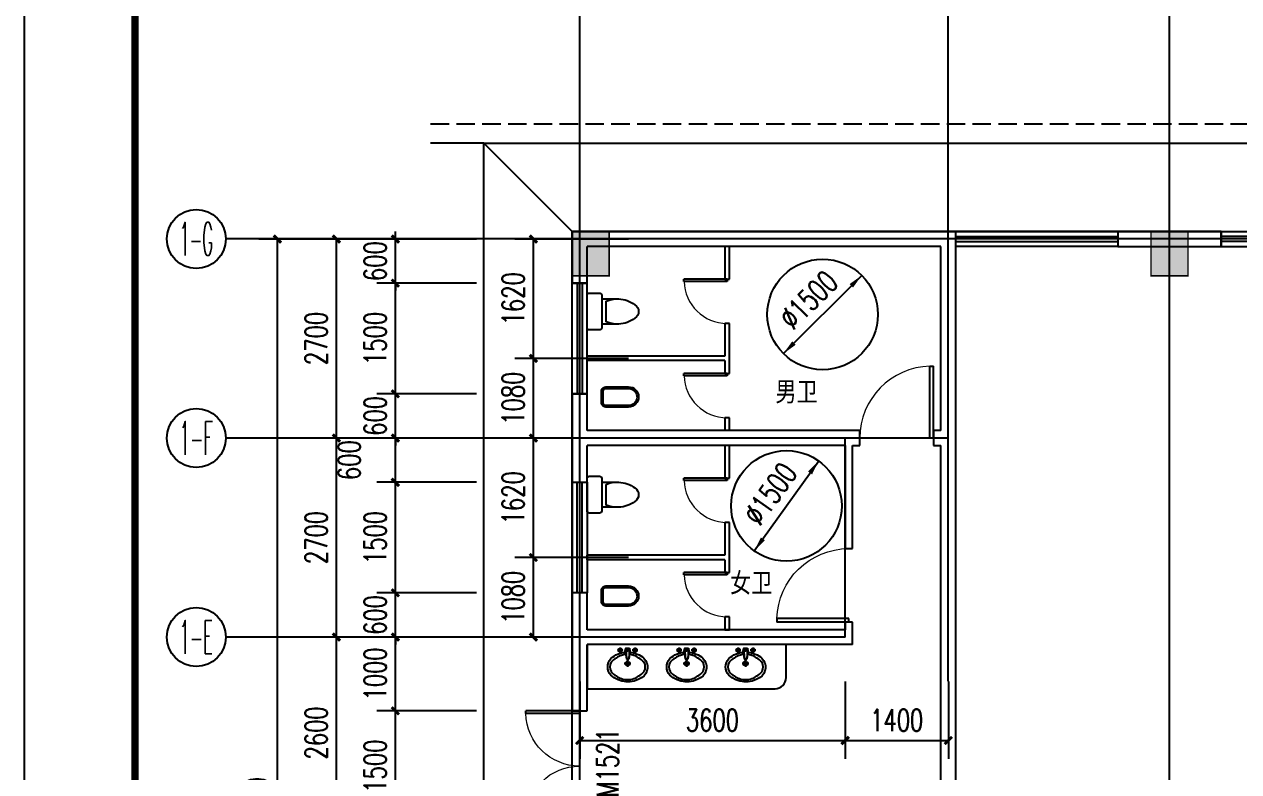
# Model space of a CAD drawing. Extents: x -6243262 to 3079315, y -2914302 to 172723.
# Drawn here: x -2555583 to -2539112, y -711628 to -701489 of the extents above; entities that cross this region are included whole.
import ezdxf
from ezdxf.enums import TextEntityAlignment as Align

# ---------------------------------------------------------------- set-up
doc = ezdxf.new("R2010")
doc.units = 0
doc.header["$LTSCALE"] = 1000
doc.linetypes.add('DASH', pattern=[0.35, 0.25, -0.1])
for name, color, linetype in [('0-柱网', 2, 'Continuous'), ('AXIS', 3, 'Continuous'), ('AXIS_TEXT', 7, 'Continuous'), ('DOTE', 24, 'Continuous'), ('PUB_DIM', 3, 'Continuous'), ('PUB_TEXT', 7, 'Continuous'), ('PUB_TITLE', 4, 'Continuous'), ('WALL', 9, 'Continuous'), ('WALL-PARAPET', 6, 'Continuous'), ('WINDOW', 4, 'Continuous'), ('WINDOW_TEXT', 7, 'Continuous'), ('洁具', 253, 'Continuous')]:
    doc.layers.add(name, color=color, linetype=linetype)
doc.styles.add('-宋体', font='', dxfattribs={"width": 0.8})
doc.styles.add('_TCH_AXIS', font='COMPLEX', dxfattribs={"bigfont": 'GBCBIG'})
doc.styles.add('_TCH_DIM', font='SIMPLEX', dxfattribs={"bigfont": 'GBCBIG'})
doc.styles.add('_TCH_DIM_T3', font='SIMPLEX', dxfattribs={"width": 0.705882, "bigfont": 'GBCBIG'})
doc.styles.add('_TCH_WINDOW', font='SIMPLEX', dxfattribs={"height": 3.5, "bigfont": 'GBCBIG'})
doc.styles.add('COMPLEX', font='COMPLEX')
doc.styles.get('-宋体').set_extended_font_data('SimSun')
doc.dimstyles.new('_TCH_ARCH&&100', dxfattribs={"dimtxt": 297.5, "dimasz": 100, "dimexe": 250, "dimexo": 300, "dimgap": 126.25, "dimtad": 1, "dimdec": 0, "dimzin": 0, "dimdsep": 46, "dimtxsty": '_TCH_DIM_T3', "dimblk": 'ARCHTICK', "dimcen": 0.09, "dimclrt": 7, "dimazin": 2, "dimtfac": 1, "dimtdec": 0, "dimtix": 1, "dimtmove": 2, "dimatfit": 3, "dimfxl": 0, "dimtolj": 1, "dimtzin": 0, "dimarcsym": 0})

# ---------------------------------------------------------------- blocks, each defined once
blk = doc.blocks.new('1#柱网')
at = {"layer": '0-柱网'}
for points in [[(494005, 93967), (494005, 93367), (494505, 93367), (494505, 93967)], [(501855, 93967), (501855, 93367), (502355, 93367), (502355, 93967)]]:
    blk.add_hatch(color=0, dxfattribs=at).paths.add_polyline_path(points)
at = {"layer": '0-柱网', "color": 0, "const_width": 20}
for points in [[(494005, 93967), (494005, 93367), (494505, 93367), (494505, 93967), (494005, 93967)], [(501855, 93967), (501855, 93367), (502355, 93367), (502355, 93967), (501855, 93967)]]:
    blk.add_lwpolyline(points, dxfattribs=at)
blk = doc.blocks.new('_ArchTick')
at = {"color": 0, "linetype": 'ByBlock', "const_width": 0.4}
blk.add_lwpolyline([(-0.5, -0.5), (0.5, 0.5)], dxfattribs=at)
blk = doc.blocks.new('*D987')
at = {"layer": 'Defpoints', "color": 0, "transparency": 16777216}
for p in [(-2550550, -704402), (-2549150, -704402), (-2549150, -705002)]:
    blk.add_point(p, dxfattribs=at)
at = {"layer": 'PUB_DIM', "color": 0, "lineweight": -2, "transparency": 16777216}
for p, q in [((-2550550, -704402), (-2550550, -704302)), ((-2549450, -704402), (-2550800, -704402)), ((-2550550, -705002), (-2550550, -704402)), ((-2549450, -705002), (-2550800, -705002)), ((-2550550, -705002), (-2550550, -705102))]:
    blk.add_line(p, q, dxfattribs=at)
at = {"layer": 'PUB_DIM', "color": 0, "lineweight": -2, "transparency": 16777216, "xscale": 100, "yscale": 100, "zscale": 100}
for p, rotation in [((-2550550, -704402), 270), ((-2550550, -705002), 90)]:
    blk.add_blockref('_ArchTick', p, dxfattribs=dict(at, rotation=rotation))
at = {"layer": 'PUB_DIM', "color": 7, "transparency": 16777216, "insert": (-2550825, -704702), "char_height": 297.5, "attachment_point": 5, "rotation": 90, "style": '_TCH_DIM_T3'}
blk.add_mtext('\\A1;600', dxfattribs=at)
blk = doc.blocks.new('*D988')
at = {"layer": 'Defpoints', "color": 0, "transparency": 16777216}
for p in [(-2550550, -705002), (-2549150, -705002), (-2549150, -706502)]:
    blk.add_point(p, dxfattribs=at)
at = {"layer": 'PUB_DIM', "color": 0, "lineweight": -2, "transparency": 16777216}
for p, q in [((-2549450, -705002), (-2550800, -705002)), ((-2550550, -706502), (-2550550, -705002)), ((-2549450, -706502), (-2550800, -706502))]:
    blk.add_line(p, q, dxfattribs=at)
at = {"layer": 'PUB_DIM', "color": 0, "lineweight": -2, "transparency": 16777216, "xscale": 100, "yscale": 100, "zscale": 100}
for p, rotation in [((-2550550, -705002), 90), ((-2550550, -706502), 270)]:
    blk.add_blockref('_ArchTick', p, dxfattribs=dict(at, rotation=rotation))
at = {"layer": 'PUB_DIM', "color": 7, "transparency": 16777216, "insert": (-2550825, -705752), "char_height": 297.5, "attachment_point": 5, "rotation": 90, "style": '_TCH_DIM_T3'}
blk.add_mtext('\\A1;1500', dxfattribs=at)
blk = doc.blocks.new('*D989')
at = {"layer": 'Defpoints', "color": 0, "transparency": 16777216}
for p in [(-2550550, -706502), (-2549150, -706502), (-2549150, -707102)]:
    blk.add_point(p, dxfattribs=at)
at = {"layer": 'PUB_DIM', "color": 0, "lineweight": -2, "transparency": 16777216}
for p, q in [((-2550550, -706502), (-2550550, -706402)), ((-2549450, -706502), (-2550800, -706502)), ((-2550550, -707102), (-2550550, -706502)), ((-2549450, -707102), (-2550800, -707102)), ((-2550550, -707102), (-2550550, -707202))]:
    blk.add_line(p, q, dxfattribs=at)
at = {"layer": 'PUB_DIM', "color": 0, "lineweight": -2, "transparency": 16777216, "xscale": 100, "yscale": 100, "zscale": 100}
for p, rotation in [((-2550550, -706502), 270), ((-2550550, -707102), 90)]:
    blk.add_blockref('_ArchTick', p, dxfattribs=dict(at, rotation=rotation))
at = {"layer": 'PUB_DIM', "color": 7, "transparency": 16777216, "insert": (-2550825, -706802), "char_height": 297.5, "attachment_point": 5, "rotation": 90, "style": '_TCH_DIM_T3'}
blk.add_mtext('\\A1;600', dxfattribs=at)
blk = doc.blocks.new('*D990')
at = {"layer": 'Defpoints', "color": 0, "transparency": 16777216}
for p in [(-2550550, -707102), (-2549150, -707102), (-2549150, -707702)]:
    blk.add_point(p, dxfattribs=at)
at = {"layer": 'PUB_DIM', "color": 0, "lineweight": -2, "transparency": 16777216}
for p, q in [((-2549450, -707102), (-2550800, -707102)), ((-2550550, -707702), (-2550550, -707102)), ((-2549450, -707702), (-2550800, -707702))]:
    blk.add_line(p, q, dxfattribs=at)
at = {"layer": 'PUB_DIM', "color": 0, "lineweight": -2, "transparency": 16777216, "xscale": 100, "yscale": 100, "zscale": 100}
for p, rotation in [((-2550550, -707102), 90), ((-2550550, -707702), 270)]:
    blk.add_blockref('_ArchTick', p, dxfattribs=dict(at, rotation=rotation))
at = {"layer": 'PUB_DIM', "color": 7, "transparency": 16777216, "insert": (-2551175, -707402), "char_height": 297.5, "attachment_point": 5, "rotation": 90, "style": '_TCH_DIM_T3'}
blk.add_mtext('\\A1;600', dxfattribs=at)
blk = doc.blocks.new('*D991')
at = {"layer": 'Defpoints', "color": 0, "transparency": 16777216}
for p in [(-2550550, -707702), (-2549150, -707702), (-2549150, -709202)]:
    blk.add_point(p, dxfattribs=at)
at = {"layer": 'PUB_DIM', "color": 0, "lineweight": -2, "transparency": 16777216}
for p, q in [((-2549450, -707702), (-2550800, -707702)), ((-2550550, -709202), (-2550550, -707702)), ((-2549450, -709202), (-2550800, -709202))]:
    blk.add_line(p, q, dxfattribs=at)
at = {"layer": 'PUB_DIM', "color": 0, "lineweight": -2, "transparency": 16777216, "xscale": 100, "yscale": 100, "zscale": 100}
for p, rotation in [((-2550550, -707702), 90), ((-2550550, -709202), 270)]:
    blk.add_blockref('_ArchTick', p, dxfattribs=dict(at, rotation=rotation))
at = {"layer": 'PUB_DIM', "color": 7, "transparency": 16777216, "insert": (-2550825, -708452), "char_height": 297.5, "attachment_point": 5, "rotation": 90, "style": '_TCH_DIM_T3'}
blk.add_mtext('\\A1;1500', dxfattribs=at)
blk = doc.blocks.new('*D992')
at = {"layer": 'Defpoints', "color": 0, "transparency": 16777216}
for p in [(-2550550, -709202), (-2549150, -709202), (-2549150, -709802)]:
    blk.add_point(p, dxfattribs=at)
at = {"layer": 'PUB_DIM', "color": 0, "lineweight": -2, "transparency": 16777216}
for p, q in [((-2549450, -709202), (-2550800, -709202)), ((-2550550, -709202), (-2550550, -709102)), ((-2550550, -709802), (-2550550, -709202)), ((-2549450, -709802), (-2550800, -709802)), ((-2550550, -709802), (-2550550, -709902))]:
    blk.add_line(p, q, dxfattribs=at)
at = {"layer": 'PUB_DIM', "color": 0, "lineweight": -2, "transparency": 16777216, "xscale": 100, "yscale": 100, "zscale": 100}
for p, rotation in [((-2550550, -709202), 270), ((-2550550, -709802), 90)]:
    blk.add_blockref('_ArchTick', p, dxfattribs=dict(at, rotation=rotation))
at = {"layer": 'PUB_DIM', "color": 7, "transparency": 16777216, "insert": (-2550825, -709502), "char_height": 297.5, "attachment_point": 5, "rotation": 90, "style": '_TCH_DIM_T3'}
blk.add_mtext('\\A1;600', dxfattribs=at)
blk = doc.blocks.new('*D993')
at = {"layer": 'Defpoints', "color": 0, "transparency": 16777216}
for p in [(-2550550, -709802), (-2549150, -709802), (-2549150, -710802)]:
    blk.add_point(p, dxfattribs=at)
at = {"layer": 'PUB_DIM', "color": 0, "lineweight": -2, "transparency": 16777216}
for p, q in [((-2549450, -709802), (-2550800, -709802)), ((-2550550, -710802), (-2550550, -709802)), ((-2549450, -710802), (-2550800, -710802))]:
    blk.add_line(p, q, dxfattribs=at)
at = {"layer": 'PUB_DIM', "color": 0, "lineweight": -2, "transparency": 16777216, "xscale": 100, "yscale": 100, "zscale": 100}
for p, rotation in [((-2550550, -709802), 90), ((-2550550, -710802), 270)]:
    blk.add_blockref('_ArchTick', p, dxfattribs=dict(at, rotation=rotation))
at = {"layer": 'PUB_DIM', "color": 7, "transparency": 16777216, "insert": (-2550825, -710302), "char_height": 297.5, "attachment_point": 5, "rotation": 90, "style": '_TCH_DIM_T3'}
blk.add_mtext('\\A1;1000', dxfattribs=at)
blk = doc.blocks.new('*D994')
at = {"layer": 'Defpoints', "color": 0, "transparency": 16777216}
for p in [(-2550550, -710802), (-2549150, -710802), (-2549150, -712302)]:
    blk.add_point(p, dxfattribs=at)
at = {"layer": 'PUB_DIM', "color": 0, "lineweight": -2, "transparency": 16777216}
for p, q in [((-2549450, -710802), (-2550800, -710802)), ((-2550550, -712302), (-2550550, -710802)), ((-2549450, -712302), (-2550800, -712302))]:
    blk.add_line(p, q, dxfattribs=at)
at = {"layer": 'PUB_DIM', "color": 0, "lineweight": -2, "transparency": 16777216, "xscale": 100, "yscale": 100, "zscale": 100}
for p, rotation in [((-2550550, -710802), 90), ((-2550550, -712302), 270)]:
    blk.add_blockref('_ArchTick', p, dxfattribs=dict(at, rotation=rotation))
at = {"layer": 'PUB_DIM', "color": 7, "transparency": 16777216, "insert": (-2550825, -711552), "char_height": 297.5, "attachment_point": 5, "rotation": 90, "style": '_TCH_DIM_T3'}
blk.add_mtext('\\A1;1500', dxfattribs=at)
blk = doc.blocks.new('*D1316')
at = {"layer": 'AXIS', "color": 0, "lineweight": -2, "transparency": 16777216}
for p, q in [((-2549450, -709802), (-2551600, -709802)), ((-2551350, -712402), (-2551350, -709802)), ((-2549450, -712402), (-2551600, -712402))]:
    blk.add_line(p, q, dxfattribs=at)
at = {"layer": 'Defpoints', "color": 0, "transparency": 16777216}
for p in [(-2551350, -709802), (-2549150, -709802), (-2549150, -712402)]:
    blk.add_point(p, dxfattribs=at)
at = {"layer": 'AXIS', "color": 0, "lineweight": -2, "transparency": 16777216, "xscale": 100, "yscale": 100, "zscale": 100}
for p, rotation in [((-2551350, -709802), 90), ((-2551350, -712402), 270)]:
    blk.add_blockref('_ArchTick', p, dxfattribs=dict(at, rotation=rotation))
at = {"layer": 'AXIS', "color": 7, "transparency": 16777216, "insert": (-2551625, -711102), "char_height": 297.5, "attachment_point": 5, "rotation": 90, "style": '_TCH_DIM_T3'}
blk.add_mtext('\\A1;2600', dxfattribs=at)
blk = doc.blocks.new('*D1317')
at = {"layer": 'AXIS', "color": 0, "lineweight": -2, "transparency": 16777216}
for p, q in [((-2549450, -707102), (-2551600, -707102)), ((-2551350, -709802), (-2551350, -707102)), ((-2549450, -709802), (-2551600, -709802))]:
    blk.add_line(p, q, dxfattribs=at)
at = {"layer": 'Defpoints', "color": 0, "transparency": 16777216}
for p in [(-2551350, -707102), (-2549150, -707102), (-2549150, -709802)]:
    blk.add_point(p, dxfattribs=at)
at = {"layer": 'AXIS', "color": 0, "lineweight": -2, "transparency": 16777216, "xscale": 100, "yscale": 100, "zscale": 100}
for p, rotation in [((-2551350, -707102), 90), ((-2551350, -709802), 270)]:
    blk.add_blockref('_ArchTick', p, dxfattribs=dict(at, rotation=rotation))
at = {"layer": 'AXIS', "color": 7, "transparency": 16777216, "insert": (-2551625, -708452), "char_height": 297.5, "attachment_point": 5, "rotation": 90, "style": '_TCH_DIM_T3'}
blk.add_mtext('\\A1;2700', dxfattribs=at)
blk = doc.blocks.new('*D1318')
at = {"layer": 'AXIS', "color": 0, "lineweight": -2, "transparency": 16777216}
for p, q in [((-2549450, -704402), (-2551600, -704402)), ((-2551350, -707102), (-2551350, -704402)), ((-2549450, -707102), (-2551600, -707102))]:
    blk.add_line(p, q, dxfattribs=at)
at = {"layer": 'Defpoints', "color": 0, "transparency": 16777216}
for p in [(-2551350, -704402), (-2549150, -704402), (-2549150, -707102)]:
    blk.add_point(p, dxfattribs=at)
at = {"layer": 'AXIS', "color": 0, "lineweight": -2, "transparency": 16777216, "xscale": 100, "yscale": 100, "zscale": 100}
for p, rotation in [((-2551350, -704402), 90), ((-2551350, -707102), 270)]:
    blk.add_blockref('_ArchTick', p, dxfattribs=dict(at, rotation=rotation))
at = {"layer": 'AXIS', "color": 7, "transparency": 16777216, "insert": (-2551625, -705752), "char_height": 297.5, "attachment_point": 5, "rotation": 90, "style": '_TCH_DIM_T3'}
blk.add_mtext('\\A1;2700', dxfattribs=at)
blk = doc.blocks.new('*D1319')
at = {"layer": 'AXIS', "color": 0, "lineweight": -2, "transparency": 16777216}
for p, q in [((-2549450, -704402), (-2552400, -704402)), ((-2552150, -719902), (-2552150, -704402)), ((-2549450, -719902), (-2552400, -719902))]:
    blk.add_line(p, q, dxfattribs=at)
at = {"layer": 'Defpoints', "color": 0, "transparency": 16777216}
for p in [(-2552150, -704402), (-2549150, -704402), (-2549150, -719902)]:
    blk.add_point(p, dxfattribs=at)
at = {"layer": 'AXIS', "color": 0, "lineweight": -2, "transparency": 16777216, "xscale": 100, "yscale": 100, "zscale": 100}
for p, rotation in [((-2552150, -704402), 90), ((-2552150, -719902), 270)]:
    blk.add_blockref('_ArchTick', p, dxfattribs=dict(at, rotation=rotation))
at = {"layer": 'AXIS', "color": 7, "transparency": 16777216, "insert": (-2552425, -712152), "char_height": 297.5, "attachment_point": 5, "rotation": 90, "style": '_TCH_DIM_T3'}
blk.add_mtext('\\A1;15500', dxfattribs=at)
blk = doc.blocks.new('*D1353')
at = {"layer": 'Defpoints', "color": 0, "transparency": 16777216}
for p in [(-2548050, -710102), (-2544450, -710102), (-2544450, -711204)]:
    blk.add_point(p, dxfattribs=at)
at = {"layer": 'PUB_DIM', "color": 0, "lineweight": -2, "transparency": 16777216}
for p, q in [((-2548050, -710402), (-2548050, -711454)), ((-2544450, -710402), (-2544450, -711454)), ((-2548050, -711204), (-2544450, -711204))]:
    blk.add_line(p, q, dxfattribs=at)
at = {"layer": 'PUB_DIM', "color": 0, "lineweight": -2, "transparency": 16777216, "xscale": 100, "yscale": 100, "zscale": 100, "rotation": 180}
blk.add_blockref('_ArchTick', (-2548050, -711204), dxfattribs=at)
at = {"layer": 'PUB_DIM', "color": 0, "lineweight": -2, "transparency": 16777216, "xscale": 100, "yscale": 100, "zscale": 100}
blk.add_blockref('_ArchTick', (-2544450, -711204), dxfattribs=at)
at = {"layer": 'PUB_DIM', "color": 7, "transparency": 16777216, "insert": (-2546250, -710929), "char_height": 297.5, "attachment_point": 5, "style": '_TCH_DIM_T3'}
blk.add_mtext('\\A1;3600', dxfattribs=at)
blk = doc.blocks.new('*D1354')
at = {"layer": 'Defpoints', "color": 0, "transparency": 16777216}
for p in [(-2544450, -710102), (-2543050, -710102), (-2543050, -711204)]:
    blk.add_point(p, dxfattribs=at)
at = {"layer": 'PUB_DIM', "color": 0, "lineweight": -2, "transparency": 16777216}
for p, q in [((-2544450, -710402), (-2544450, -711454)), ((-2543050, -710402), (-2543050, -711454)), ((-2544450, -711204), (-2543050, -711204))]:
    blk.add_line(p, q, dxfattribs=at)
at = {"layer": 'PUB_DIM', "color": 0, "lineweight": -2, "transparency": 16777216, "xscale": 100, "yscale": 100, "zscale": 100, "rotation": 180}
blk.add_blockref('_ArchTick', (-2544450, -711204), dxfattribs=at)
at = {"layer": 'PUB_DIM', "color": 0, "lineweight": -2, "transparency": 16777216, "xscale": 100, "yscale": 100, "zscale": 100}
blk.add_blockref('_ArchTick', (-2543050, -711204), dxfattribs=at)
at = {"layer": 'PUB_DIM', "color": 7, "transparency": 16777216, "insert": (-2543750, -710929), "char_height": 297.5, "attachment_point": 5, "style": '_TCH_DIM_T3'}
blk.add_mtext('\\A1;1400', dxfattribs=at)
blk = doc.blocks.new('*D1355')
at = {"layer": 'Defpoints', "color": 0, "transparency": 16777216}
for p in [(-2548678, -708722), (-2547088, -708722), (-2547088, -709802)]:
    blk.add_point(p, dxfattribs=at)
at = {"layer": 'PUB_DIM', "color": 0, "lineweight": -2, "transparency": 16777216}
for p, q in [((-2547388, -708722), (-2548928, -708722)), ((-2548678, -709802), (-2548678, -708722)), ((-2547388, -709802), (-2548928, -709802))]:
    blk.add_line(p, q, dxfattribs=at)
at = {"layer": 'PUB_DIM', "color": 0, "lineweight": -2, "transparency": 16777216, "xscale": 100, "yscale": 100, "zscale": 100}
for p, rotation in [((-2548678, -708722), 90), ((-2548678, -709802), 270)]:
    blk.add_blockref('_ArchTick', p, dxfattribs=dict(at, rotation=rotation))
at = {"layer": 'PUB_DIM', "color": 7, "transparency": 16777216, "insert": (-2548953, -709262), "char_height": 297.5, "attachment_point": 5, "rotation": 90, "style": '_TCH_DIM_T3'}
blk.add_mtext('\\A1;1080', dxfattribs=at)
blk = doc.blocks.new('*D1356')
at = {"layer": 'Defpoints', "color": 0, "transparency": 16777216}
for p in [(-2548678, -707102), (-2547088, -707102), (-2547088, -708722)]:
    blk.add_point(p, dxfattribs=at)
at = {"layer": 'PUB_DIM', "color": 0, "lineweight": -2, "transparency": 16777216}
for p, q in [((-2547388, -707102), (-2548928, -707102)), ((-2548678, -708722), (-2548678, -707102)), ((-2547388, -708722), (-2548928, -708722))]:
    blk.add_line(p, q, dxfattribs=at)
at = {"layer": 'PUB_DIM', "color": 0, "lineweight": -2, "transparency": 16777216, "xscale": 100, "yscale": 100, "zscale": 100}
for p, rotation in [((-2548678, -707102), 90), ((-2548678, -708722), 270)]:
    blk.add_blockref('_ArchTick', p, dxfattribs=dict(at, rotation=rotation))
at = {"layer": 'PUB_DIM', "color": 7, "transparency": 16777216, "insert": (-2548953, -707912), "char_height": 297.5, "attachment_point": 5, "rotation": 90, "style": '_TCH_DIM_T3'}
blk.add_mtext('\\A1;1620', dxfattribs=at)
blk = doc.blocks.new('*D1357')
at = {"layer": 'Defpoints', "color": 0, "transparency": 16777216}
for p in [(-2548678, -706022), (-2547088, -706022), (-2547088, -707102)]:
    blk.add_point(p, dxfattribs=at)
at = {"layer": 'PUB_DIM', "color": 0, "lineweight": -2, "transparency": 16777216}
for p, q in [((-2547388, -706022), (-2548928, -706022)), ((-2548678, -707102), (-2548678, -706022)), ((-2547388, -707102), (-2548928, -707102))]:
    blk.add_line(p, q, dxfattribs=at)
at = {"layer": 'PUB_DIM', "color": 0, "lineweight": -2, "transparency": 16777216, "xscale": 100, "yscale": 100, "zscale": 100}
for p, rotation in [((-2548678, -706022), 90), ((-2548678, -707102), 270)]:
    blk.add_blockref('_ArchTick', p, dxfattribs=dict(at, rotation=rotation))
at = {"layer": 'PUB_DIM', "color": 7, "transparency": 16777216, "insert": (-2548953, -706562), "char_height": 297.5, "attachment_point": 5, "rotation": 90, "style": '_TCH_DIM_T3'}
blk.add_mtext('\\A1;1080', dxfattribs=at)
blk = doc.blocks.new('*D1358')
at = {"layer": 'Defpoints', "color": 0, "transparency": 16777216}
for p in [(-2548678, -704402), (-2547088, -704402), (-2547088, -706022)]:
    blk.add_point(p, dxfattribs=at)
at = {"layer": 'PUB_DIM', "color": 0, "lineweight": -2, "transparency": 16777216}
for p, q in [((-2547388, -704402), (-2548928, -704402)), ((-2548678, -706022), (-2548678, -704402)), ((-2547388, -706022), (-2548928, -706022))]:
    blk.add_line(p, q, dxfattribs=at)
at = {"layer": 'PUB_DIM', "color": 0, "lineweight": -2, "transparency": 16777216, "xscale": 100, "yscale": 100, "zscale": 100}
for p, rotation in [((-2548678, -704402), 90), ((-2548678, -706022), 270)]:
    blk.add_blockref('_ArchTick', p, dxfattribs=dict(at, rotation=rotation))
at = {"layer": 'PUB_DIM', "color": 7, "transparency": 16777216, "insert": (-2548953, -705212), "char_height": 297.5, "attachment_point": 5, "rotation": 90, "style": '_TCH_DIM_T3'}
blk.add_mtext('\\A1;1620', dxfattribs=at)
blk = doc.blocks.new('$DorLib2D$00000002')
at = {"color": 0}
for p, q in [((-0.5, 0), (-0.5, 0.4875)), ((-0.475, 0.4875), (-0.5, 0.4875)), ((-0.475, 0), (-0.475, 0.4875)), ((0.475, 0), (0.475, 0.4875)), ((0.475, 0.4875), (0.5, 0.4875)), ((0.5, 0), (0.5, 0.4875)), ((-0.5, 0), (-0.475, 0)), ((0.5, 0), (0.475, 0))]:
    blk.add_line(p, q, dxfattribs=at)
at = {"color": 0, "lineweight": 13}
for centre, start, end in [((-0.4875, 0), 0, 88.53072), ((0.4875, 0), 91.46928, 180)]:
    blk.add_arc(centre, 0.4875, start, end, dxfattribs=at)
blk = doc.blocks.new('$WINLIB2D$00000001')
at = {"color": 0}
for points in [[(-0.5, 0.5), (-0.5, -0.5)], [(-0.5, 0.5), (0.5, 0.5)], [(0.5, -0.5), (0.5, 0.5)], [(0.5, 0.1667), (-0.5, 0.1667)], [(0.5, -0.1667), (-0.5, -0.1667)], [(-0.5, -0.5), (0.5, -0.5)]]:
    blk.add_lwpolyline(points, dxfattribs=at)
blk = doc.blocks.new('$DorLib2D$00000001')
at = {"color": 0}
for p, q in [((0.45, 0.975), (0.5, 0.975)), ((0.45, 0), (0.45, 0.975)), ((0.5, 0), (0.5, 0.975)), ((0.5, 0), (0.45, 0))]:
    blk.add_line(p, q, dxfattribs=at)
at = {"color": 0, "lineweight": 13}
blk.add_arc((0.475, 0), 0.975, 91.4693, 180, dxfattribs=at)
blk = doc.blocks.new('$plan$00003671')
at = {"layer": '洁具', "color": 0}
for p, q in [((-101, 10), (-101, -63)), ((-25, 0), (-32, -39)), ((-25, 0), (25, 0)), ((-25, 0), (-17, -148)), ((25, 0), (17, -148)), ((25, 0), (32, -39)), ((101, 10), (101, -63)), ((-64, -27), (-138, -27)), ((-32, -39), (-17, -148)), ((-24, -20), (24, -20)), ((-17, -138), (17, -138)), ((-17, -148), (17, -148)), ((0, -164), (0, -254)), ((32, -39), (17, -148)), ((138, -27), (64, -27)), ((45, -209), (-45, -209))]:
    blk.add_line(p, q, dxfattribs=at)
blk.add_lwpolyline([(25, 0), (32, -39), (30, -54, -0.144626), (222, -135, -0.454002), (196, -399, -0.337627), (-227, -368, -0.376635), (-227, -140, -0.17218), (-30, -54), (-32, -39), (-25, 0)], format="xyb", close=True, dxfattribs=at)
for centre, radius in [((-101, -27), 25.2), ((-101, -27), 15.1), ((101, -27), 25.2), ((101, -27), 15.1), ((0, -209), 30.2), ((0, -209), 20.2)]:
    blk.add_circle(centre, radius, dxfattribs=at)
for centre, radius, start, end in [((-19, -374), 275, 118.8696, 138.2267), ((-16, -304), 218, 108.3074, 128.6169), ((0, -351), 268, 95.4714, 108.3074), ((-1, -27), 7.25, 80.5252, 279.4748), ((1, -27), 7.25, 260.5252, 99.4748), ((0, -351), 268, 71.6926, 84.5286), ((16, -304), 218, 51.3831, 71.6926), ((19, -374), 275, 41.7733, 61.1304), ((-102, -254), 138, 152.5904, 207.4096), ((-19, -135), 275, 221.7733, 241.1304), ((19, -135), 275, 298.8696, 318.2267), ((102, -254), 138, 332.5904, 27.4096), ((-16, -205), 218, 231.3831, 251.6926), ((0, -158), 268, 251.6926, 288.3074), ((16, -205), 218, 288.3074, 308.6169)]:
    blk.add_arc(centre, radius, start, end, dxfattribs=at)
blk = doc.blocks.new('$plan$00002866')
at = {"layer": '洁具', "color": 0}
for points in [[(-366, 138), (-59, 138, -0.388189), (0, 88), (0, -88, -0.388189), (-59, -138), (-366, -138, -0.97895)], [(-58, -116), (-376, -116, -0.936623), (-366, 117), (-58, 117, -0.381636), (-21, 86), (-21, -86, -0.399536)]]:
    blk.add_lwpolyline(points, format="xyb", close=True, dxfattribs=at)
blk.add_lwpolyline([(-306, 117, 0, 0, 0.440649), (-316, 108, 0, 0, 0), (-316, -106, 0, 0, 0.411645), (-307, -115, 1.5, 1.5, 0)], format="xyseb", dxfattribs=at)
blk = doc.blocks.new('_AXISO')
at = {"color": 0}
blk.add_circle((0, 0), 0.5, dxfattribs=at)
at = {"layer": 'AXIS_TEXT', "color": 0, "style": 'COMPLEX', "width": 1.041667}
blk.add_attdef('A', text='', height=0.56, dxfattribs=at).set_placement((-0.25, -0.28), (0.25, -0.28), align=Align.FIT)
blk = doc.blocks.new('$plan$00002826')
at = {"layer": '洁具', "color": 0}
for p, q in [((-200, 170), (-200, -170)), ((-260, -140), (-260, 140))]:
    blk.add_line(p, q, dxfattribs=at)
blk.add_lwpolyline([(-650, 92, 0.537872), (-650, -92, 0.149947), (-430, -170), (-200, -170), (-200, -220, 0.414214), (-170, -250), (-30, -250, 0.414214), (0, -220), (0, 220, 0.414214), (-30, 250), (-170, 250, 0.414214), (-200, 220), (-200, 170), (-430, 170, 0.149947)], format="xyb", close=True, dxfattribs=at)
for centre, start, end in [((-413, -227), 67.4505, 91.4725), ((-413, 227), 268.6339, 292.5495)]:
    blk.add_arc(centre, 398, start, end, dxfattribs=at)

msp = doc.modelspace()

# ---------------------------------------------------------------- linework, layer by layer
at = {"color": 8, "linetype": 'DASH'}
msp.add_lwpolyline([(-2550071.8, -702841.6), (-2532300.4, -702841.6)], dxfattribs=at)
at = {"color": 2}
for points in [[(-2549350.4, -703101.6), (-2550071.8, -703101.6)], [(-2523800.4, -703101.6), (-2506750.4, -703101.6), (-2506750.4, -719701.6), (-2522750.4, -719701.6), (-2522750.4, -721201.6), (-2528350.4, -721201.6), (-2528350.4, -719701.6), (-2543750.4, -719701.6), (-2543750.4, -721201.6), (-2549350.4, -721201.6), (-2549350.4, -703101.6), (-2532300.4, -703101.6)], [(-2548150.4, -704301.6), (-2549350.4, -703101.6)]]:
    msp.add_lwpolyline(points, dxfattribs=at)
msp.add_lwpolyline([(-2548150.4, -704301.6), (-2507950.4, -704301.6), (-2507950.4, -718501.6), (-2523950.4, -718501.6), (-2523950.4, -720001.6), (-2527150.4, -720001.6), (-2527150.4, -718501.6), (-2544950.4, -718501.6), (-2544950.4, -720001.6), (-2548150.4, -720001.6)], close=True)
msp.add_lwpolyline([(-2547950.4, -709901.6), (-2547950.4, -710501.6), (-2545400.4, -710501.6, 0.4142136), (-2545250.4, -710351.6), (-2545250.4, -709901.6)], format="xyb")
for centre in [(-2544755.8, -705425.8), (-2545245.3, -708022.5)]:
    msp.add_circle(centre, 750)
at = {"layer": 'AXIS'}
for p, q in [((-2549150.4, -704401.6), (-2552850.4, -704401.6)), ((-2549150.4, -707101.6), (-2552850.4, -707101.6)), ((-2549150.4, -709801.6), (-2552850.4, -709801.6))]:
    msp.add_line(p, q, dxfattribs=at)
at = {"layer": 'DOTE'}
for p, q in [((-2548050.4, -721001.6), (-2548050.4, -700301.6)), ((-2543050.4, -710401.6), (-2543050.4, -700301.6)), ((-2540050.4, -721001.6), (-2540050.4, -700301.6)), ((-2506950.4, -704401.6), (-2549150.4, -704401.6)), ((-2543050.4, -707101.6), (-2549150.4, -707101.6)), ((-2544450.4, -709801.6), (-2544450.4, -707101.6)), ((-2544450.4, -709801.6), (-2549150.4, -709801.6))]:
    msp.add_line(p, q, dxfattribs=at)
at = {"layer": 'PUB_DIM'}
for points in [[(-2545286.6, -705955.7), (-2544225.1, -704895.9)], [(-2545681.9, -708632.3), (-2544808.6, -707412.7)]]:
    msp.add_lwpolyline(points, dxfattribs=at)
for points in [[(-2544366.6, -705037.2, 66, 0, 0), (-2544225.1, -704895.9, 0, 0, 0)], [(-2545145.1, -705814.4, 66, 0, 0), (-2545286.6, -705955.7, 0, 0, 0)], [(-2544925.1, -707575.3, 66, 0, 0), (-2544808.6, -707412.7, 0, 0, 0)], [(-2545565.5, -708469.7, 66, 0, 0), (-2545681.9, -708632.3, 0, 0, 0)]]:
    msp.add_lwpolyline(points, format="xyseb", dxfattribs=at)
at = {"layer": 'PUB_TITLE'}
msp.add_lwpolyline([(-2555582.9, -733350.5), (-2496182.9, -733350.5), (-2496182.9, -691350.5), (-2555582.9, -691350.5)], close=True, dxfattribs=at)
at = {"layer": 'PUB_TITLE', "const_width": 100}
msp.add_lwpolyline([(-2554082.9, -732350.5), (-2497182.9, -732350.5), (-2497182.9, -692350.5), (-2554082.9, -692350.5)], close=True, dxfattribs=at)
at = {"layer": 'WALL'}
for p, q in [((-2548150.4, -704301.6), (-2548150.4, -705001.6)), ((-2543050.4, -704301.6), (-2548150.4, -704301.6)), ((-2542950.4, -704301.6), (-2543050.4, -704301.6)), ((-2542950.4, -704501.6), (-2542950.4, -704301.6)), ((-2539350.4, -704301.6), (-2540750.4, -704301.6)), ((-2540750.4, -704301.6), (-2540750.4, -704501.6)), ((-2539350.4, -704501.6), (-2539350.4, -704301.6)), ((-2547950.4, -705001.6), (-2547950.4, -704501.6)), ((-2543150.4, -704501.6), (-2547950.4, -704501.6)), ((-2543150.4, -707001.6), (-2543150.4, -704501.6)), ((-2542950.4, -707101.6), (-2542950.4, -704501.6)), ((-2540750.4, -704501.6), (-2539350.4, -704501.6)), ((-2548150.4, -705001.6), (-2547950.4, -705001.6)), ((-2547950.4, -706501.6), (-2548150.4, -706501.6)), ((-2548150.4, -706501.6), (-2548150.4, -707101.6)), ((-2547950.4, -707001.6), (-2547950.4, -706501.6)), ((-2548150.4, -707101.6), (-2548150.4, -707701.6)), ((-2546050.4, -707001.6), (-2547950.4, -707001.6)), ((-2544450.4, -707001.6), (-2546050.4, -707001.6)), ((-2544250.4, -707001.6), (-2544450.4, -707001.6)), ((-2544250.4, -707201.6), (-2544250.4, -707001.6)), ((-2543150.4, -707001.6), (-2543250.4, -707001.6)), ((-2543250.4, -707001.6), (-2543250.4, -707201.6)), ((-2542950.4, -712501.6), (-2542950.4, -707101.6)), ((-2546050.4, -707201.6), (-2547950.4, -707201.6)), ((-2547950.4, -707701.6), (-2547950.4, -707201.6)), ((-2544450.4, -707201.6), (-2546050.4, -707201.6)), ((-2544450.4, -707201.6), (-2544450.4, -708601.6)), ((-2544350.4, -708601.6), (-2544350.4, -707201.6)), ((-2544350.4, -707201.6), (-2544250.4, -707201.6)), ((-2543250.4, -707201.6), (-2543150.4, -707201.6)), ((-2543150.4, -712301.6), (-2543150.4, -707201.6)), ((-2548150.4, -707701.6), (-2547950.4, -707701.6)), ((-2544450.4, -708601.6), (-2544350.4, -708601.6)), ((-2547950.4, -709201.6), (-2548150.4, -709201.6)), ((-2548150.4, -709201.6), (-2548150.4, -709801.6)), ((-2547950.4, -709701.6), (-2547950.4, -709201.6)), ((-2544450.4, -709701.6), (-2547950.4, -709701.6)), ((-2544350.4, -709601.6), (-2544450.4, -709601.6)), ((-2544450.4, -709601.6), (-2544450.4, -709701.6)), ((-2544350.4, -709901.6), (-2544350.4, -709601.6)), ((-2548150.4, -709801.6), (-2548150.4, -710801.6)), ((-2547950.4, -710801.6), (-2547950.4, -709901.6)), ((-2544350.4, -709901.6), (-2547950.4, -709901.6)), ((-2548150.4, -710801.6), (-2547950.4, -710801.6))]:
    msp.add_line(p, q, dxfattribs=at)
at = {"layer": 'WALL-PARAPET'}
for p, q in [((-2546080.4, -704501.6), (-2546080.4, -704946.6)), ((-2546020.4, -704501.6), (-2546080.4, -704501.6)), ((-2546020.4, -704946.6), (-2546020.4, -704501.6)), ((-2546080.4, -704946.6), (-2546020.4, -704946.6)), ((-2546020.4, -705546.6), (-2546080.4, -705546.6)), ((-2546080.4, -705546.6), (-2546080.4, -705991.6)), ((-2546020.4, -706021.6), (-2546020.4, -705546.6)), ((-2546080.4, -705991.6), (-2547950.4, -705991.6)), ((-2547950.4, -706051.6), (-2547950.4, -705991.6)), ((-2546080.4, -706051.6), (-2547950.4, -706051.6)), ((-2546080.4, -706051.6), (-2546080.4, -706226.6)), ((-2546020.4, -706226.6), (-2546020.4, -706021.6)), ((-2546080.4, -706226.6), (-2546020.4, -706226.6)), ((-2546020.4, -706826.6), (-2546080.4, -706826.6)), ((-2546080.4, -706826.6), (-2546080.4, -707001.6)), ((-2546020.4, -707001.6), (-2546020.4, -706826.6)), ((-2546080.4, -707201.6), (-2546080.4, -707646.6)), ((-2546020.4, -707201.6), (-2546080.4, -707201.6)), ((-2546020.4, -707646.6), (-2546020.4, -707201.6)), ((-2546080.4, -707646.6), (-2546020.4, -707646.6)), ((-2546020.4, -708246.6), (-2546080.4, -708246.6)), ((-2546080.4, -708246.6), (-2546080.4, -708691.6)), ((-2546020.4, -708721.6), (-2546020.4, -708246.6)), ((-2546080.4, -708691.6), (-2547950.4, -708691.6)), ((-2547950.4, -708751.6), (-2547950.4, -708691.6)), ((-2546020.4, -708926.6), (-2546020.4, -708721.6)), ((-2546080.4, -708751.6), (-2547950.4, -708751.6)), ((-2546080.4, -708751.6), (-2546080.4, -708926.6)), ((-2546080.4, -708926.6), (-2546020.4, -708926.6)), ((-2546020.4, -709526.6), (-2546080.4, -709526.6)), ((-2546080.4, -709526.6), (-2546080.4, -709701.6)), ((-2546020.4, -709701.6), (-2546020.4, -709526.6)), ((-2546080.4, -709701.6), (-2546020.4, -709701.6))]:
    msp.add_line(p, q, dxfattribs=at)

# ---------------------------------------------------------------- block references
at = {"yscale": -1, "rotation": 180}
for p in [(-2547950.4, -705385.3), (-2547950.4, -707870.5)]:
    msp.add_blockref('$plan$00002826', p, dxfattribs=at)
for p, rotation in [((-2547752.7, -706544.4), 180), ((-2547752.7, -709244.4), 179.9999999999999)]:
    msp.add_blockref('$plan$00002866', p, dxfattribs=dict(rotation=rotation))
for p in [(-2547400.4, -709952.5), (-2546600.4, -709952.5), (-2545800.4, -709952.5)]:
    msp.add_blockref('$plan$00003671', p)
at = {"layer": '0-柱网'}
msp.add_blockref('1#柱网', (-3042155.4, -798268.8), dxfattribs=at)
at = {"layer": 'AXIS'}
ref = msp.add_blockref('_AXISO', (-2553250.4, -704401.6), dxfattribs=dict(at, xscale=800, yscale=800, zscale=800))
ref.add_attrib('A', '1-G', dxfattribs={"layer": 'AXIS_TEXT', "height": 452.55, "style": '_TCH_AXIS', "width": 0.355932}).set_placement((-2553476.7, -704627.8), (-2553024.1, -704627.8), align=Align.FIT)
ref = msp.add_blockref('_AXISO', (-2553250.4, -707101.6), dxfattribs=dict(at, xscale=800, yscale=800, zscale=800))
ref.add_attrib('A', '1-F', dxfattribs={"layer": 'AXIS_TEXT', "height": 452.55, "style": '_TCH_AXIS', "width": 0.368421}).set_placement((-2553476.7, -707327.8), (-2553024.1, -707327.8), align=Align.FIT)
ref = msp.add_blockref('_AXISO', (-2553250.4, -709801.6), dxfattribs=dict(at, xscale=800, yscale=800, zscale=800))
ref.add_attrib('A', '1-E', dxfattribs={"layer": 'AXIS_TEXT', "height": 452.55, "style": '_TCH_AXIS', "width": 0.368421}).set_placement((-2553476.7, -710027.8), (-2553024.1, -710027.8), align=Align.FIT)
at = {"layer": 'WINDOW'}
for name, p, xscale, yscale, zscale, rotation in [('$WINLIB2D$00000001', (-2541850.4, -704401.6), 2199.999999988097, -200, 2199.999999988097, 180), ('$WINLIB2D$00000001', (-2538050.4, -704401.6), -2600, -200, -2600, 180), ('$DorLib2D$00000001', (-2546050.4, -705246.6), 600, 600, 600, 90), ('$WINLIB2D$00000001', (-2548050.4, -705751.6), 1500, 200, 1500, 90), ('$DorLib2D$00000001', (-2546050.4, -706526.6), 600, 600, 600, 90), ('$DorLib2D$00000001', (-2543750.4, -707101.6), -1000, -1000, -1000, 180), ('$WINLIB2D$00000001', (-2548050.4, -708451.6), -1500, 200, -1500, 90), ('$DorLib2D$00000001', (-2546050.4, -707946.6), 600, 600, 600, 90), ('$DorLib2D$00000001', (-2544400.4, -709101.6), -1000, 1000, -1000, 90), ('$DorLib2D$00000001', (-2546050.4, -709226.6), 600, 600, 600, 90)]:
    msp.add_blockref(name, p, dxfattribs=dict(at, xscale=xscale, yscale=yscale, zscale=zscale, rotation=rotation))
ref = msp.add_blockref('$DorLib2D$00000002', (-2548050.4, -711551.6), dxfattribs=dict(at, xscale=-1500, yscale=1500, zscale=-1500, rotation=90))
ref.add_attrib('A', 'M1521', (-2547521.7, -711976.6), dxfattribs={"layer": 'WINDOW_TEXT', "height": 297.5, "rotation": 90, "style": '_TCH_WINDOW', "width": 0.705882})

# ---------------------------------------------------------------- texts
at = {"layer": 'PUB_DIM', "color": 7, "style": '_TCH_DIM', "width": 0.705882}
for rotation, p in [(44.95211, (-2545160, -705650.8)), (54.39598, (-2545607, -708310.8))]:
    msp.add_text('%%c1500', height=297.5, rotation=rotation, dxfattribs=at).set_placement(p)
at = {"layer": 'PUB_TEXT', "style": '-宋体', "width": 0.8}
for s, p in [('男卫', (-2545396.6, -706604.1)), ('女卫', (-2546011.6, -709197.6))]:
    msp.add_text(s, height=264.35, dxfattribs=at).set_placement(p)

# ---------------------------------------------------------------- dimensions: what is measured, and where the dimension line sits
at = {"layer": 'AXIS'}
for p1, p2, distance, picture, middle in [((-2549150.4, -719901.6), (-2549150.4, -704401.6), 3000, '*D1319', (-2552425.4, -712151.6)), ((-2549150.4, -707101.6), (-2549150.4, -704401.6), 2200, '*D1318', (-2551625.4, -705751.6)), ((-2549150.4, -709801.6), (-2549150.4, -707101.6), 2200, '*D1317', (-2551625.4, -708451.6)), ((-2549150.4, -712401.6), (-2549150.4, -709801.6), 2200, '*D1316', (-2551625.4, -711101.6))]:
    dim = msp.add_aligned_dim(p1=p1, p2=p2, distance=distance, dimstyle='_TCH_ARCH&&100', dxfattribs=at)
    dim.commit()
    dim.dimension.update_dxf_attribs({"geometry": picture, "text_midpoint": middle})
at = {"layer": 'PUB_DIM'}
for p1, p2, distance, picture, middle in [((-2549150.4, -705001.6), (-2549150.4, -704401.6), 1400, '*D987', (-2550825.4, -704701.6)), ((-2547088, -706021.6), (-2547088, -704401.6), 1589.7, '*D1358', (-2548952.7, -705211.6)), ((-2549150.4, -706501.6), (-2549150.4, -705001.6), 1400, '*D988', (-2550825.4, -705751.6)), ((-2547088, -707101.6), (-2547088, -706021.6), 1589.7, '*D1357', (-2548952.7, -706561.6)), ((-2549150.4, -707101.6), (-2549150.4, -706501.6), 1400, '*D989', (-2550825.4, -706801.6)), ((-2547088, -708721.6), (-2547088, -707101.6), 1589.7, '*D1356', (-2548952.7, -707911.6)), ((-2549150.4, -709201.6), (-2549150.4, -707701.6), 1400, '*D991', (-2550825.4, -708451.6)), ((-2547088, -709801.6), (-2547088, -708721.6), 1589.7, '*D1355', (-2548952.7, -709261.6)), ((-2549150.4, -709801.6), (-2549150.4, -709201.6), 1400, '*D992', (-2550825.4, -709501.6)), ((-2549150.4, -710801.6), (-2549150.4, -709801.6), 1400, '*D993', (-2550825.4, -710301.6)), ((-2548050.4, -710101.6), (-2544450.4, -710101.6), -1102.8, '*D1353', (-2546250.4, -710929.3)), ((-2544450.4, -710101.6), (-2543050.4, -710101.6), -1102.8, '*D1354', (-2543750.4, -710929.3)), ((-2549150.4, -712301.6), (-2549150.4, -710801.6), 1400, '*D994', (-2550825.4, -711551.6))]:
    dim = msp.add_aligned_dim(p1=p1, p2=p2, distance=distance, dimstyle='_TCH_ARCH&&100', dxfattribs=at)
    dim.commit()
    dim.dimension.update_dxf_attribs({"geometry": picture, "text_midpoint": middle})
dim = msp.add_linear_dim(base=(-2550550.4, -707101.6), p1=(-2549150.4, -707701.6), p2=(-2549150.4, -707101.6), angle=90, dimstyle='_TCH_ARCH&&100', dxfattribs=at)
dim.commit()
dim.dimension.update_dxf_attribs({"geometry": '*D990', "text_midpoint": (-2551175.4, -707401.6), "dimtype": 129})

doc.saveas('drawing.dxf')
